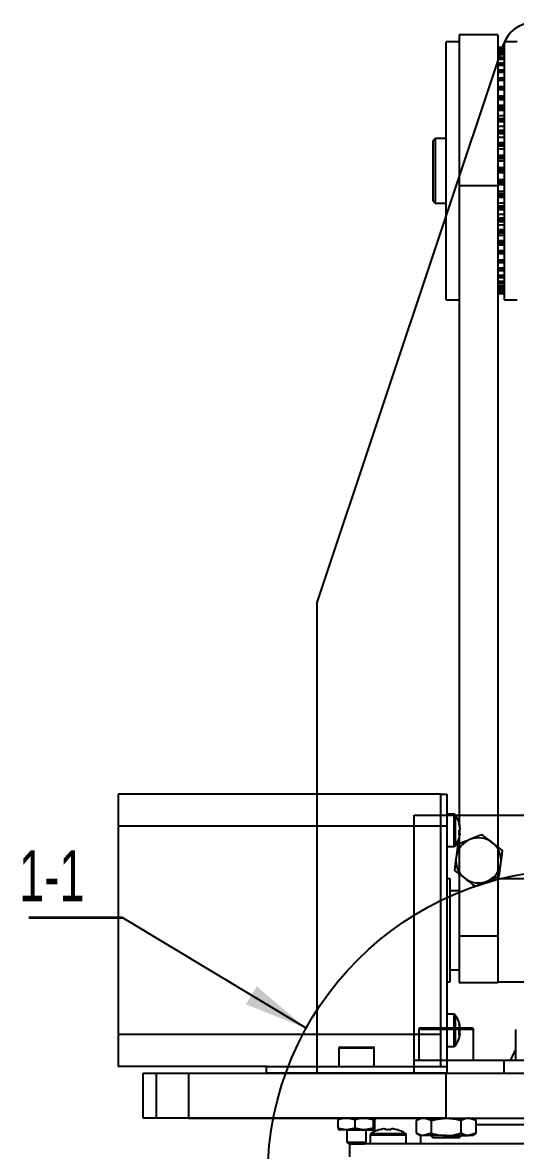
# Model space of a CAD drawing. Header units: millimetres. Extents: x -117 to 822, y -67 to 297.
# Drawn here: x 721.5 to 747, y 208.4 to 266.7 of the extents above; entities that cross this region are included whole.
import ezdxf

# ---------------------------------------------------------------- set-up
doc = ezdxf.new("R2010")
doc.units = ezdxf.units.MM
doc.layers.add('FORMAT', color=7, linetype='Continuous')
doc.layers.add('KHUNGTEN', color=7, linetype='Continuous', lineweight=35)
doc.styles.add('SLDTEXTSTYLE0', font='TXT', dxfattribs={"width": 0.663})
doc.dimstyles.new('SLDDIMSTYLE2', dxfattribs={"dimtxt": 0.18, "dimasz": 3.302, "dimexe": 0, "dimexo": 0.0625, "dimgap": 0, "dimtad": 0, "dimtih": 1, "dimtoh": 1, "dimdec": 0, "dimrnd": 1e-09, "dimzin": 0, "dimdsep": 46, "dimtxsty": 'Standard', "dimsah": 1, "dimcen": 0.09, "dimadec": 0, "dimazin": 0, "dimtfac": 3.302, "dimtdec": 0, "dimtofl": 0, "dimtmove": 0, "dimatfit": 3, "dimfxl": 0, "dimfrac": 2, "dimtolj": 1, "dimtzin": 0, "dimarcsym": 0})

# ---------------------------------------------------------------- blocks, each defined once
blk = doc.blocks.new('SW_NOTE_0_5')
at = {"layer": 'KHUNGTEN', "color": 0}
blk.add_line((-4.828, 0), (0, 0), dxfattribs=at)
at = {"layer": 'KHUNGTEN', "color": 0, "insert": (-5.325, 3.482), "char_height": 2.6458, "attachment_point": 1, "style": 'SLDTEXTSTYLE0'}
blk.add_mtext('1-1', dxfattribs=at)

msp = doc.modelspace()

# ---------------------------------------------------------------- linework, layer by layer
at = {"color": 7, "linetype": 'Continuous', "lineweight": 25}
for p, q in [((746.0788, 266.0685), (744.0788, 266.0685)), ((744.0788, 266.0685), (744.0788, 258.2556)), ((746.0788, 266.0685), (746.0788, 258.2556)), ((736.7493, 236.6985), (746.3694, 265.5589)), ((744.0788, 265.6985), (743.4121, 265.6985)), ((743.4121, 252.3652), (743.4121, 265.6985)), ((747.0788, 265.6985), (746.4121, 265.6985)), ((746.4121, 265.6985), (746.4121, 257.3465)), ((746.4121, 265.401), (746.0788, 265.401)), ((746.4121, 265.374), (746.0788, 265.374)), ((746.4121, 265.2786), (746.0788, 265.2786)), ((746.4121, 265.1152), (746.0788, 265.1152)), ((746.4121, 264.8858), (746.0788, 264.8858)), ((746.4121, 264.5928), (746.0788, 264.5928)), ((746.4121, 264.2394), (746.0788, 264.2394)), ((746.4121, 263.8295), (746.0788, 263.8295)), ((746.4121, 263.3676), (746.0788, 263.3676)), ((746.0788, 262.909), (746.4121, 262.909)), ((746.4121, 262.8587), (746.0788, 262.8587)), ((746.0788, 262.4226), (746.4121, 262.4226)), ((746.4121, 262.3084), (746.0788, 262.3084)), ((746.0788, 261.899), (746.4121, 261.899)), ((746.4121, 261.7228), (746.0788, 261.7228)), ((746.0788, 261.344), (746.4121, 261.344)), ((746.4121, 261.1083), (746.0788, 261.1083)), ((746.0788, 260.7637), (746.4121, 260.7637)), ((742.8455, 260.6985), (742.7455, 260.5985)), ((742.7455, 257.4652), (742.7455, 260.5985)), ((743.4121, 260.6985), (742.8455, 260.6985)), ((742.8455, 260.6985), (742.8455, 258.6775)), ((746.4121, 260.4715), (746.0788, 260.4715)), ((746.0788, 260.1644), (746.4121, 260.1644)), ((746.4121, 259.8196), (746.0788, 259.8196)), ((746.0788, 259.5527), (746.4121, 259.5527)), ((746.0788, 259.2019), (746.4121, 259.2019)), ((742.8455, 258.6775), (742.8455, 257.3652)), ((746.0788, 258.9352), (746.4121, 258.9352)), ((746.0788, 258.5843), (746.4121, 258.5843)), ((746.0788, 258.2556), (744.0788, 258.2556)), ((744.0788, 258.2556), (744.0788, 225.34)), ((746.0788, 258.3189), (746.4121, 258.3189)), ((746.0788, 258.2556), (746.0788, 219.4503)), ((746.0788, 257.9715), (746.4121, 257.9715)), ((742.7455, 257.4652), (742.8455, 257.3652)), ((742.8455, 257.3652), (743.4121, 257.3652)), ((746.0788, 257.669), (746.4121, 257.669)), ((746.0788, 257.3704), (746.4121, 257.3704)), ((746.4121, 257.3465), (746.4121, 252.3652)), ((746.0788, 257.0301), (746.4121, 257.0301)), ((746.0788, 256.7875), (746.4121, 256.7875)), ((746.0788, 256.4125), (746.4121, 256.4125)), ((746.0788, 256.2291), (746.4121, 256.2291)), ((746.0788, 255.8231), (746.4121, 255.8231)), ((746.0788, 255.7015), (746.4121, 255.7015)), ((746.0788, 255.2684), (746.4121, 255.2684)), ((746.0788, 255.2104), (746.4121, 255.2104)), ((746.0788, 254.7543), (746.4121, 254.7543)), ((746.0788, 254.2865), (746.4121, 254.2865)), ((746.0788, 253.8702), (746.4121, 253.8702)), ((746.0788, 253.5098), (746.4121, 253.5098)), ((746.0788, 253.2095), (746.4121, 253.2095)), ((746.0788, 252.9723), (746.4121, 252.9723)), ((746.0788, 252.801), (746.4121, 252.801)), ((746.0788, 252.6975), (746.4121, 252.6975)), ((746.4121, 252.6628), (746.0788, 252.6628)), ((743.4121, 252.3652), (744.0788, 252.3652)), ((746.4121, 252.3652), (747.0788, 252.3652)), ((736.7493, 212.3652), (736.7493, 236.6985)), ((743.1121, 226.7985), (726.4455, 226.7985)), ((726.4455, 226.7985), (726.4455, 225.1319)), ((743.1121, 226.7985), (743.1121, 225.1319)), ((743.1121, 226.7985), (743.4455, 226.7985)), ((743.4455, 226.7985), (743.4455, 225.1319)), ((743.8138, 225.757), (743.4455, 225.757)), ((741.7493, 225.6985), (753.5993, 225.6985)), ((741.7493, 213.0319), (741.7493, 225.6985)), ((743.1121, 225.1319), (726.4455, 225.1319)), ((726.4455, 225.1319), (726.4455, 214.3652)), ((743.1121, 225.1319), (743.1121, 214.3652)), ((743.4455, 225.1319), (743.1121, 225.1319)), ((743.1121, 225.1319), (743.1121, 212.6985)), ((743.4455, 225.1319), (743.4455, 212.6985)), ((744.0781, 224.8736), (744.1274, 224.8752)), ((744.1274, 224.8004), (744.0781, 224.8043)), ((744.1274, 224.7426), (744.0781, 224.7441)), ((744.1274, 225.1047), (744.1274, 225.1372)), ((744.1274, 225.0469), (744.1274, 224.9721)), ((744.1274, 224.8004), (744.1274, 224.8752)), ((744.1274, 224.7426), (744.1274, 224.71)), ((743.4455, 224.0903), (743.8138, 224.0903)), ((744.0146, 224.1863), (743.9261, 223.5185)), ((744.0788, 224.5073), (744.0788, 219.4503)), ((746.3277, 223.8796), (745.7937, 224.2901)), ((743.8375, 222.8508), (744.3716, 222.4403)), ((746.1506, 222.5441), (746.2392, 223.2119)), ((743.6121, 222.4152), (743.4455, 222.4152)), ((743.6121, 217.0819), (743.6121, 222.4152)), ((748.4455, 222.4152), (746.0788, 222.4152)), ((744.0788, 221.7852), (743.6121, 221.7852)), ((746.0788, 219.4503), (744.0788, 219.4503)), ((744.0788, 219.4503), (744.0788, 217.0452)), ((746.0788, 219.4503), (746.0788, 217.0452)), ((743.6121, 217.7119), (744.0788, 217.7119)), ((743.4455, 217.0819), (743.6121, 217.0819)), ((744.0788, 217.0452), (746.0788, 217.0452)), ((746.0788, 217.0819), (748.4455, 217.0819)), ((743.8138, 215.4068), (743.4455, 215.4068)), ((742.0826, 214.6985), (744.7493, 214.6985)), ((744.1274, 214.7561), (744.1274, 214.7876)), ((744.1274, 214.6943), (744.1274, 214.6191)), ((743.1121, 214.3652), (726.4455, 214.3652)), ((726.4455, 214.3652), (726.4455, 212.6985)), ((741.9993, 214.6152), (741.9993, 213.0319)), ((744.0781, 214.5261), (744.1274, 214.5277)), ((744.1274, 214.4525), (744.0781, 214.4564)), ((744.1274, 214.3908), (744.0781, 214.3924)), ((744.1274, 214.4525), (744.1274, 214.5277)), ((744.1274, 214.3908), (744.1274, 214.3592)), ((744.8326, 213.0319), (744.8326, 214.6152)), ((746.9955, 214.6152), (746.9955, 213.0319)), ((737.8621, 213.6485), (737.8621, 212.6985)), ((737.9121, 213.6985), (738.7788, 213.6985)), ((738.7788, 213.6985), (739.6455, 213.6985)), ((739.6955, 212.6985), (739.6955, 213.6485)), ((743.4455, 213.7401), (743.8138, 213.7401)), ((746.7455, 213.0319), (746.9955, 213.5319)), ((741.7493, 212.3652), (741.7493, 213.0319)), ((741.7493, 213.0319), (750.4993, 213.0319)), ((746.4121, 213.0319), (750.0788, 213.0319)), ((746.4121, 212.3652), (746.4121, 213.0319)), ((734.1121, 212.6985), (726.4455, 212.6985)), ((727.7455, 210.0319), (727.7455, 212.3652)), ((727.7455, 212.3652), (728.4121, 212.3652)), ((728.4121, 212.3652), (728.4121, 210.0319)), ((728.4121, 212.3652), (734.1121, 212.3652)), ((730.0826, 212.3652), (730.0826, 210.0319)), ((730.0826, 212.3652), (750.0326, 212.3652)), ((734.1121, 212.3652), (734.1121, 212.6985)), ((734.1121, 212.6985), (743.4455, 212.6985)), ((743.4122, 212.3652), (734.1121, 212.3652)), ((743.4121, 210.0319), (743.4121, 212.3652)), ((743.4122, 212.3652), (783.4121, 212.3652)), ((743.4455, 212.6985), (743.4455, 212.3652)), ((728.4121, 210.0319), (727.7455, 210.0319)), ((743.4121, 210.0319), (728.4121, 210.0319)), ((730.0826, 210.0319), (750.0826, 210.0319)), ((737.8621, 210.0319), (737.8601, 210.0307)), ((738.7092, 209.95), (738.2692, 210.0319)), ((739.6587, 209.95), (739.1839, 210.0319)), ((739.6975, 210.0307), (739.6955, 210.0319)), ((742.0826, 210.0319), (741.8764, 209.9128)), ((742.6462, 209.9128), (742.2613, 210.0319)), ((743.4121, 210.0319), (783.4121, 210.0319)), ((744.9556, 209.9128), (744.5707, 210.0319)), ((744.9556, 209.9128), (744.7493, 210.0319)), ((737.8293, 209.5137), (737.8293, 209.95)), ((737.8601, 209.433), (737.8621, 209.4319)), ((738.2692, 209.4319), (737.8641, 209.4319)), ((738.7092, 209.5137), (738.2692, 209.4319)), ((738.2692, 209.4319), (739.1839, 209.4319)), ((738.2788, 209.4319), (738.2788, 208.792)), ((738.7092, 209.5137), (738.7092, 209.95)), ((739.6587, 209.5137), (739.1839, 209.4319)), ((739.1839, 209.4319), (739.6935, 209.4319)), ((739.2788, 208.792), (739.2788, 209.4319)), ((739.6587, 209.5137), (739.6587, 209.95)), ((739.6955, 209.4319), (739.6975, 209.433)), ((739.7283, 209.5137), (739.7283, 209.95)), ((740.2294, 209.4833), (740.226, 209.4833)), ((740.2294, 209.4833), (740.2953, 209.4833)), ((740.5419, 209.4833), (740.5366, 209.4833)), ((740.5367, 209.4359), (740.5366, 209.4833)), ((740.5419, 209.4833), (740.6059, 209.4833)), ((740.5419, 209.4833), (740.5419, 209.4359)), ((741.8764, 209.2509), (741.8764, 209.9128)), ((742.6462, 209.2509), (742.6462, 209.9128)), ((744.1858, 209.2509), (744.1858, 209.9128)), ((744.9556, 209.2509), (744.9556, 209.9128)), ((744.9556, 209.6985), (750.0826, 209.6985)), ((739.4826, 209.164), (739.4826, 208.6985)), ((741.3493, 208.6985), (741.3493, 209.164)), ((741.8764, 209.2509), (742.0826, 209.1319)), ((742.0826, 209.1319), (742.0826, 208.6985)), ((742.2613, 209.1319), (742.0826, 209.1319)), ((742.6462, 209.2509), (742.2613, 209.1319)), ((743.416, 209.1319), (742.2613, 209.1319)), ((742.631, 209.1319), (742.731, 209.0319)), ((742.731, 209.0319), (744.101, 209.0319)), ((743.416, 209.1319), (744.5707, 209.1319)), ((744.101, 209.0319), (744.201, 209.1319)), ((744.9556, 209.2509), (744.5707, 209.1319)), ((744.7493, 209.1319), (744.5707, 209.1319)), ((744.7493, 209.1319), (744.9556, 209.2509)), ((738.2788, 208.792), (738.3723, 208.6985)), ((738.2788, 208.792), (738.7788, 208.792)), ((738.3723, 208.6985), (738.7788, 208.6985)), ((738.416, 208.6985), (738.416, 208.0319)), ((751.0095, 208.6985), (738.416, 208.6985)), ((738.7788, 208.792), (739.2788, 208.792)), ((738.7788, 208.6985), (739.1853, 208.6985)), ((739.1853, 208.6985), (739.2788, 208.792))]:
    msp.add_line(p, q, dxfattribs=at)
at = {"color": 8, "linetype": 'Continuous', "lineweight": 25}
for p, q in [((746.4121, 265.3738), (746.0788, 265.3738)), ((746.4121, 265.3662), (746.0788, 265.3662)), ((746.4121, 265.3169), (746.0788, 265.3169)), ((746.4121, 265.2776), (746.0788, 265.2776)), ((746.4121, 265.262), (746.0788, 265.262)), ((746.4121, 265.2083), (746.0788, 265.2083)), ((746.4121, 265.113), (746.0788, 265.113)), ((746.4121, 265.0895), (746.0788, 265.0895)), ((746.4121, 265.032), (746.0788, 265.032)), ((746.4121, 264.8817), (746.0788, 264.8817)), ((746.4121, 264.8507), (746.0788, 264.8507)), ((746.4121, 264.79), (746.0788, 264.79)), ((746.4121, 264.5864), (746.0788, 264.5864)), ((746.4121, 264.5482), (746.0788, 264.5482)), ((746.4121, 264.4849), (746.0788, 264.4849)), ((746.4121, 264.2302), (746.0788, 264.2302)), ((746.4121, 264.1852), (746.0788, 264.1852)), ((746.4121, 264.12), (746.0788, 264.12)), ((746.4121, 263.8171), (746.0788, 263.8171)), ((746.4121, 263.7657), (746.0788, 263.7657)), ((746.4121, 263.6995), (746.0788, 263.6995)), ((746.4121, 263.3515), (746.0788, 263.3515)), ((746.4121, 263.2944), (746.0788, 263.2944)), ((746.4121, 263.2277), (746.0788, 263.2277)), ((746.4121, 262.8386), (746.0788, 262.8386)), ((746.4121, 262.7763), (746.0788, 262.7763)), ((746.4121, 262.71), (746.0788, 262.71)), ((746.4121, 262.284), (746.0788, 262.284)), ((746.4121, 262.2173), (746.0788, 262.2173)), ((746.4121, 262.152), (746.0788, 262.152)), ((746.4121, 261.6937), (746.0788, 261.6937)), ((746.4121, 261.6233), (746.0788, 261.6233)), ((746.4121, 261.5599), (746.0788, 261.5599)), ((746.4121, 261.0743), (746.0788, 261.0743)), ((746.4121, 261.001), (746.0788, 261.001)), ((746.4121, 260.94), (746.0788, 260.94)), ((746.4121, 260.4325), (746.0788, 260.4325)), ((746.4121, 260.357), (746.0788, 260.357)), ((746.4121, 260.2992), (746.0788, 260.2992)), ((746.4121, 259.7754), (746.0788, 259.7754)), ((746.4121, 259.6986), (746.0788, 259.6986)), ((746.4121, 259.6445), (746.0788, 259.6445)), ((746.4121, 259.1593), (746.0788, 259.1593)), ((746.4121, 259.1101), (746.0788, 259.1101)), ((746.4121, 259.0328), (746.0788, 259.0328)), ((746.4121, 258.9831), (746.0788, 258.9831)), ((746.4121, 258.4976), (746.0788, 258.4976)), ((746.4121, 258.444), (746.0788, 258.444)), ((746.4121, 258.3671), (746.0788, 258.3671)), ((746.4121, 258.3223), (746.0788, 258.3223)), ((746.4121, 257.8417), (746.0788, 257.8417)), ((746.4121, 257.7843), (746.0788, 257.7843)), ((746.4121, 257.7086), (746.0788, 257.7086)), ((746.4121, 257.1989), (746.0788, 257.1989)), ((746.4121, 257.1383), (746.0788, 257.1383)), ((746.4121, 257.0646), (746.0788, 257.0646)), ((746.4121, 256.5762), (746.0788, 256.5762)), ((746.4121, 256.513), (746.0788, 256.513)), ((746.4121, 256.4422), (746.0788, 256.4422)), ((746.4121, 255.9804), (746.0788, 255.9804)), ((746.4121, 255.9153), (746.0788, 255.9153)), ((746.4121, 255.8482), (746.0788, 255.8482)), ((746.4121, 255.418), (746.0788, 255.418)), ((746.4121, 255.3518), (746.0788, 255.3518)), ((746.4121, 255.289), (746.0788, 255.289)), ((746.4121, 254.8952), (746.0788, 254.8952)), ((746.4121, 254.8286), (746.0788, 254.8286)), ((746.4121, 254.7708), (746.0788, 254.7708)), ((746.4121, 254.4177), (746.0788, 254.4177)), ((746.4121, 254.3514), (746.0788, 254.3514)), ((746.4121, 254.2993), (746.0788, 254.2993)), ((746.4121, 253.9908), (746.0788, 253.9908)), ((746.4121, 253.9255), (746.0788, 253.9255)), ((746.4121, 253.8797), (746.0788, 253.8797)), ((746.4121, 253.6191), (746.0788, 253.6191)), ((746.4121, 253.5556), (746.0788, 253.5556)), ((746.4121, 253.5165), (746.0788, 253.5165)), ((746.4121, 253.3068), (746.0788, 253.3068)), ((746.4121, 253.2457), (746.0788, 253.2457)), ((746.4121, 253.2138), (746.0788, 253.2138)), ((746.4121, 253.0571), (746.0788, 253.0571)), ((746.4121, 252.9991), (746.0788, 252.9991)), ((746.4121, 252.9748), (746.0788, 252.9748)), ((746.0788, 252.8729), (746.4121, 252.8729)), ((746.4121, 252.8187), (746.0788, 252.8187)), ((746.0788, 252.8021), (746.4121, 252.8021)), ((746.4121, 252.7562), (746.0788, 252.7562)), ((746.4121, 252.7063), (746.0788, 252.7063)), ((746.4121, 252.6977), (746.0788, 252.6977)), ((746.4121, 252.6632), (746.0788, 252.6632)), ((743.8138, 225.757), (743.8138, 225.699)), ((743.8138, 225.699), (743.8138, 224.0903)), ((743.8777, 225.725), (743.8777, 225.6693)), ((743.8777, 225.6693), (743.8777, 224.1222)), ((743.8138, 215.4068), (743.8138, 215.3448)), ((743.8138, 215.3448), (743.8138, 213.7401)), ((743.8777, 215.3748), (743.8777, 215.3153)), ((743.8777, 215.3153), (743.8777, 213.772)), ((744.8326, 214.6152), (741.9993, 214.6152)), ((738.7788, 213.6485), (737.8621, 213.6485)), ((739.6955, 213.6485), (738.7788, 213.6485)), ((739.4826, 209.164), (740.429, 209.164)), ((739.5245, 209.2401), (740.4285, 209.2401)), ((740.4285, 209.2401), (741.3074, 209.2401)), ((740.429, 209.164), (741.3493, 209.164))]:
    msp.add_line(p, q, dxfattribs=at)
at = {"color": 7, "linetype": 'Continuous', "lineweight": 25, "flags": 128}
for points in [[(739.9823, 209.4359), (739.9809, 209.4377), (739.9799, 209.439), (739.979, 209.4398), (739.9785, 209.4401), (739.9784, 209.4401)], [(740.8496, 209.4359), (740.851, 209.4377), (740.852, 209.439), (740.8529, 209.4398), (740.8534, 209.4401), (740.8537, 209.4398), (740.8538, 209.439), (740.8536, 209.4377), (740.8531, 209.4359)]]:
    msp.add_lwpolyline(points, dxfattribs=at)
at = {"color": 7, "linetype": 'Continuous', "lineweight": 25}
for centre, radius, start, end in [((747.9505, 265.0319), 1.6667, 90, 161.565051), ((743.8138, 225.677), 0.08, 36.946127, 90), ((742.8121, 224.9236), 1.3333, 14.624543, 36.946127), ((742.9772, 224.9668), 1.1627, 8.426798, 18.760677), ((743.8837, 225.2956), 0.1996, 346.915952, 13.084048), ((742.9772, 224.8765), 1.1627, 8.426798, 18.760677), ((742.8121, 224.9236), 1.3333, 323.053873, 345.375457), ((743.8772, 225.0705), 0.2688, 318.370263, 338.517982), ((742.8094, 224.7772), 1.2739, 354.831636, 5.168364), ((743.8772, 224.841), 0.2688, 318.370263, 338.517982), ((742.9808, 224.8797), 1.159, 345.371312, 351.581786), ((743.9006, 224.7885), 0.2427, 20.930057, 33.510049), ((742.9833, 224.9696), 1.1565, 348.618923, 351.585398), ((743.8138, 224.1703), 0.08, 270, 323.053873), ((745.0826, 223.3652), 1.1667, 112.448281, 172.448281), ((745.0826, 223.3652), 1.1667, 52.448281, 112.448281), ((745.0826, 223.3652), 1.1667, 352.448281, 52.448281), ((745.0826, 223.3652), 1.1667, 172.448281, 232.448281), ((745.0826, 223.3652), 1.1667, 292.448281, 352.448281), ((745.0826, 223.3652), 1.1667, 232.448281, 292.448281), ((743.8138, 215.3268), 0.08, 36.946127, 90), ((742.8121, 214.5734), 1.3333, 14.153892, 36.946127), ((742.0826, 214.6152), 0.0833, 90, 180), ((742.9882, 214.618), 1.1518, 8.470725, 18.851957), ((743.8707, 214.9435), 0.2126, 347.325274, 12.674726), ((742.9882, 214.5247), 1.1518, 8.470725, 18.851957), ((742.9895, 214.5266), 1.1503, 8.438364, 11.489024), ((744.7493, 214.6152), 0.0833, 0, 90), ((742.8121, 214.5734), 1.3333, 323.053873, 345.846108), ((743.8663, 214.7184), 0.2793, 319.331894, 339.180661), ((742.8224, 214.4222), 1.2609, 354.804967, 5.195033), ((743.8663, 214.4901), 0.2793, 319.331894, 339.180661), ((743.8905, 214.4401), 0.2526, 20.291479, 32.101572), ((742.9923, 214.5281), 1.1476, 345.842902, 351.539059), ((742.9945, 214.621), 1.1453, 348.425355, 351.542406), ((742.9895, 214.6203), 1.1503, 348.510976, 351.561636), ((737.9121, 213.6485), 0.05, 90, 180), ((739.6455, 213.6485), 0.05, 0, 90), ((743.8138, 213.8201), 0.08, 270, 323.053873), ((740.416, 207.8319), 1.6667, 105.220627, 122.336026), ((740.4177, 207.8322), 1.6618, 96.504067, 105.189292), ((740.4098, 207.6159), 1.8241, 89.806851, 93.875066), ((739.5301, 209.4035), 0.7693, 2.417192, 5.95423), ((740.4221, 207.6147), 1.8254, 86.126217, 93.873783), ((741.3018, 209.4035), 0.7693, 174.04577, 177.582808), ((739.7767, 209.4035), 0.7693, 2.417192, 5.95423), ((740.4177, 207.8322), 1.6618, 74.810708, 83.495933), ((740.416, 207.8319), 1.6667, 57.663974, 74.779373), ((739.5726, 209.164), 0.09, 122.336026, 180), ((741.2593, 209.164), 0.09, 0, 57.663974)]:
    msp.add_arc(centre, radius, start, end, dxfattribs=at)
for points, knots in [([(745.2597, 224.7007), (745.2195, 224.6841), (745.0168, 224.6003), (744.8061, 224.5133), (744.6371, 224.4435)], [0, 0, 0, 0, 0.1982747, 1, 1, 1, 1]), ([(745.7937, 224.2901), (745.781, 224.2999), (745.6007, 224.4385), (745.424, 224.5743), (745.2597, 224.7007)], [0, 0, 0, 0, 0.0701742, 1, 1, 1, 1]), ([(744.6371, 224.4435), (744.5904, 224.4241), (744.3798, 224.3371), (744.1744, 224.2523), (744.0146, 224.1863)], [0, 0, 0, 0, 0.2218685, 1, 1, 1, 1]), ([(743.9261, 223.5185), (743.924, 223.5027), (743.8941, 223.2772), (743.8648, 223.0562), (743.8375, 222.8508)], [0, 0, 0, 0, 0.0701742, 1, 1, 1, 1]), ([(746.2392, 223.2119), (746.2413, 223.2277), (746.2712, 223.4532), (746.3004, 223.6741), (746.3277, 223.8796)], [0, 0, 0, 0, 0.0701742, 1, 1, 1, 1]), ([(744.3716, 222.4403), (744.3842, 222.4305), (744.5645, 222.2919), (744.7413, 222.156), (744.9056, 222.0297)], [0, 0, 0, 0, 0.0701742, 1, 1, 1, 1]), ([(744.9056, 222.0297), (745.0654, 222.0958), (745.2708, 222.1806), (745.4814, 222.2676), (745.5281, 222.2869)], [0, 0, 0, 0, 0.7781315, 1, 1, 1, 1]), ([(745.5281, 222.2869), (745.6971, 222.3567), (745.9078, 222.4438), (746.1105, 222.5275), (746.1506, 222.5441)], [0, 0, 0, 0, 0.8017253, 1, 1, 1, 1]), ([(738.2692, 210.0319), (738.2588, 210.0318), (738.1102, 210.0306), (737.9647, 209.9888), (737.8293, 209.95)], [0, 0, 0, 0, 0.0701503, 1, 1, 1, 1]), ([(737.8293, 209.95), (737.8322, 209.9624), (737.8423, 210.0054), (737.8528, 210.0167), (737.8602, 210.0248)], [0, 0, 0, 0, 0.2899149, 1, 1, 1, 1]), ([(739.1839, 210.0319), (739.1727, 210.0318), (739.0123, 210.0306), (738.8552, 209.9888), (738.7092, 209.95)], [0, 0, 0, 0, 0.0701503, 1, 1, 1, 1]), ([(739.6587, 209.95), (739.6616, 209.9623), (739.6729, 210.0103), (739.6847, 210.0227), (739.6935, 210.0319)], [0, 0, 0, 0, 0.25755135, 1, 1, 1, 1]), ([(739.6975, 210.0291), (739.6993, 210.0282), (739.7097, 210.0231), (739.7199, 209.983), (739.7283, 209.95)], [0, 0, 0, 0, 0.1758301, 1, 1, 1, 1]), ([(742.2613, 210.0319), (742.2521, 210.0317), (742.1222, 210.03), (741.9948, 209.9693), (741.8764, 209.9128)], [0, 0, 0, 0, 0.0701852, 1, 1, 1, 1]), ([(742.6462, 209.9128), (742.7108, 209.9307), (742.9617, 210.0006), (743.2224, 210.0185), (743.416, 210.0319)], [0, 0, 0, 0, 0.2575513, 1, 1, 1, 1]), ([(743.416, 210.0319), (743.4859, 210.0301), (743.7465, 210.0235), (744.0002, 209.9596), (744.1858, 209.9128)], [0, 0, 0, 0, 0.2686336, 1, 1, 1, 1]), ([(744.5707, 210.0319), (744.5615, 210.0317), (744.4316, 210.03), (744.3042, 209.9693), (744.1858, 209.9128)], [0, 0, 0, 0, 0.0701852, 1, 1, 1, 1]), ([(738.2692, 209.4319), (738.2588, 209.4319), (738.1102, 209.4331), (737.9647, 209.4749), (737.8293, 209.5137)], [0, 0, 0, 0, 0.0701503, 1, 1, 1, 1]), ([(737.8293, 209.5137), (737.8322, 209.5014), (737.8436, 209.4534), (737.8554, 209.441), (737.8641, 209.4319)], [0, 0, 0, 0, 0.2575513, 1, 1, 1, 1]), ([(739.1839, 209.4319), (739.1727, 209.4319), (739.0123, 209.4331), (738.8552, 209.4749), (738.7092, 209.5137)], [0, 0, 0, 0, 0.0701503, 1, 1, 1, 1]), ([(739.6587, 209.5137), (739.6616, 209.5014), (739.6729, 209.4534), (739.6847, 209.441), (739.6935, 209.4319)], [0, 0, 0, 0, 0.2575513, 1, 1, 1, 1]), ([(739.6935, 209.4319), (739.6966, 209.4331), (739.7084, 209.4376), (739.7199, 209.4816), (739.7283, 209.5137)], [0, 0, 0, 0, 0.2686336, 1, 1, 1, 1]), ([(742.2613, 209.1319), (742.2521, 209.132), (742.1222, 209.1337), (741.9948, 209.1944), (741.8764, 209.2509)], [0, 0, 0, 0, 0.0701852, 1, 1, 1, 1]), ([(742.6462, 209.2509), (742.7108, 209.233), (742.9617, 209.1632), (743.2224, 209.1452), (743.416, 209.1319)], [0, 0, 0, 0, 0.2575513, 1, 1, 1, 1]), ([(743.416, 209.1319), (743.4859, 209.1336), (743.7465, 209.1402), (744.0002, 209.2042), (744.1858, 209.2509)], [0, 0, 0, 0, 0.2686336, 1, 1, 1, 1]), ([(744.5707, 209.1319), (744.5615, 209.132), (744.4316, 209.1337), (744.3042, 209.1944), (744.1858, 209.2509)], [0, 0, 0, 0, 0.0701852, 1, 1, 1, 1])]:
    msp.add_open_spline(points, degree=3, knots=knots, dxfattribs=at)
at = {"layer": 'FORMAT'}
msp.add_circle((750.0826, 206.9877), 15.9012, dxfattribs=at)

# ---------------------------------------------------------------- block references
at = {"layer": 'KHUNGTEN'}
msp.add_blockref('SW_NOTE_0_5', (726.6501, 220.4124), dxfattribs=at)

# ---------------------------------------------------------------- leaders
msp.add_leader([(736.167, 214.6821), (726.6501, 220.4124)], dimstyle='SLDDIMSTYLE2', dxfattribs=at)

doc.saveas('drawing.dxf')
